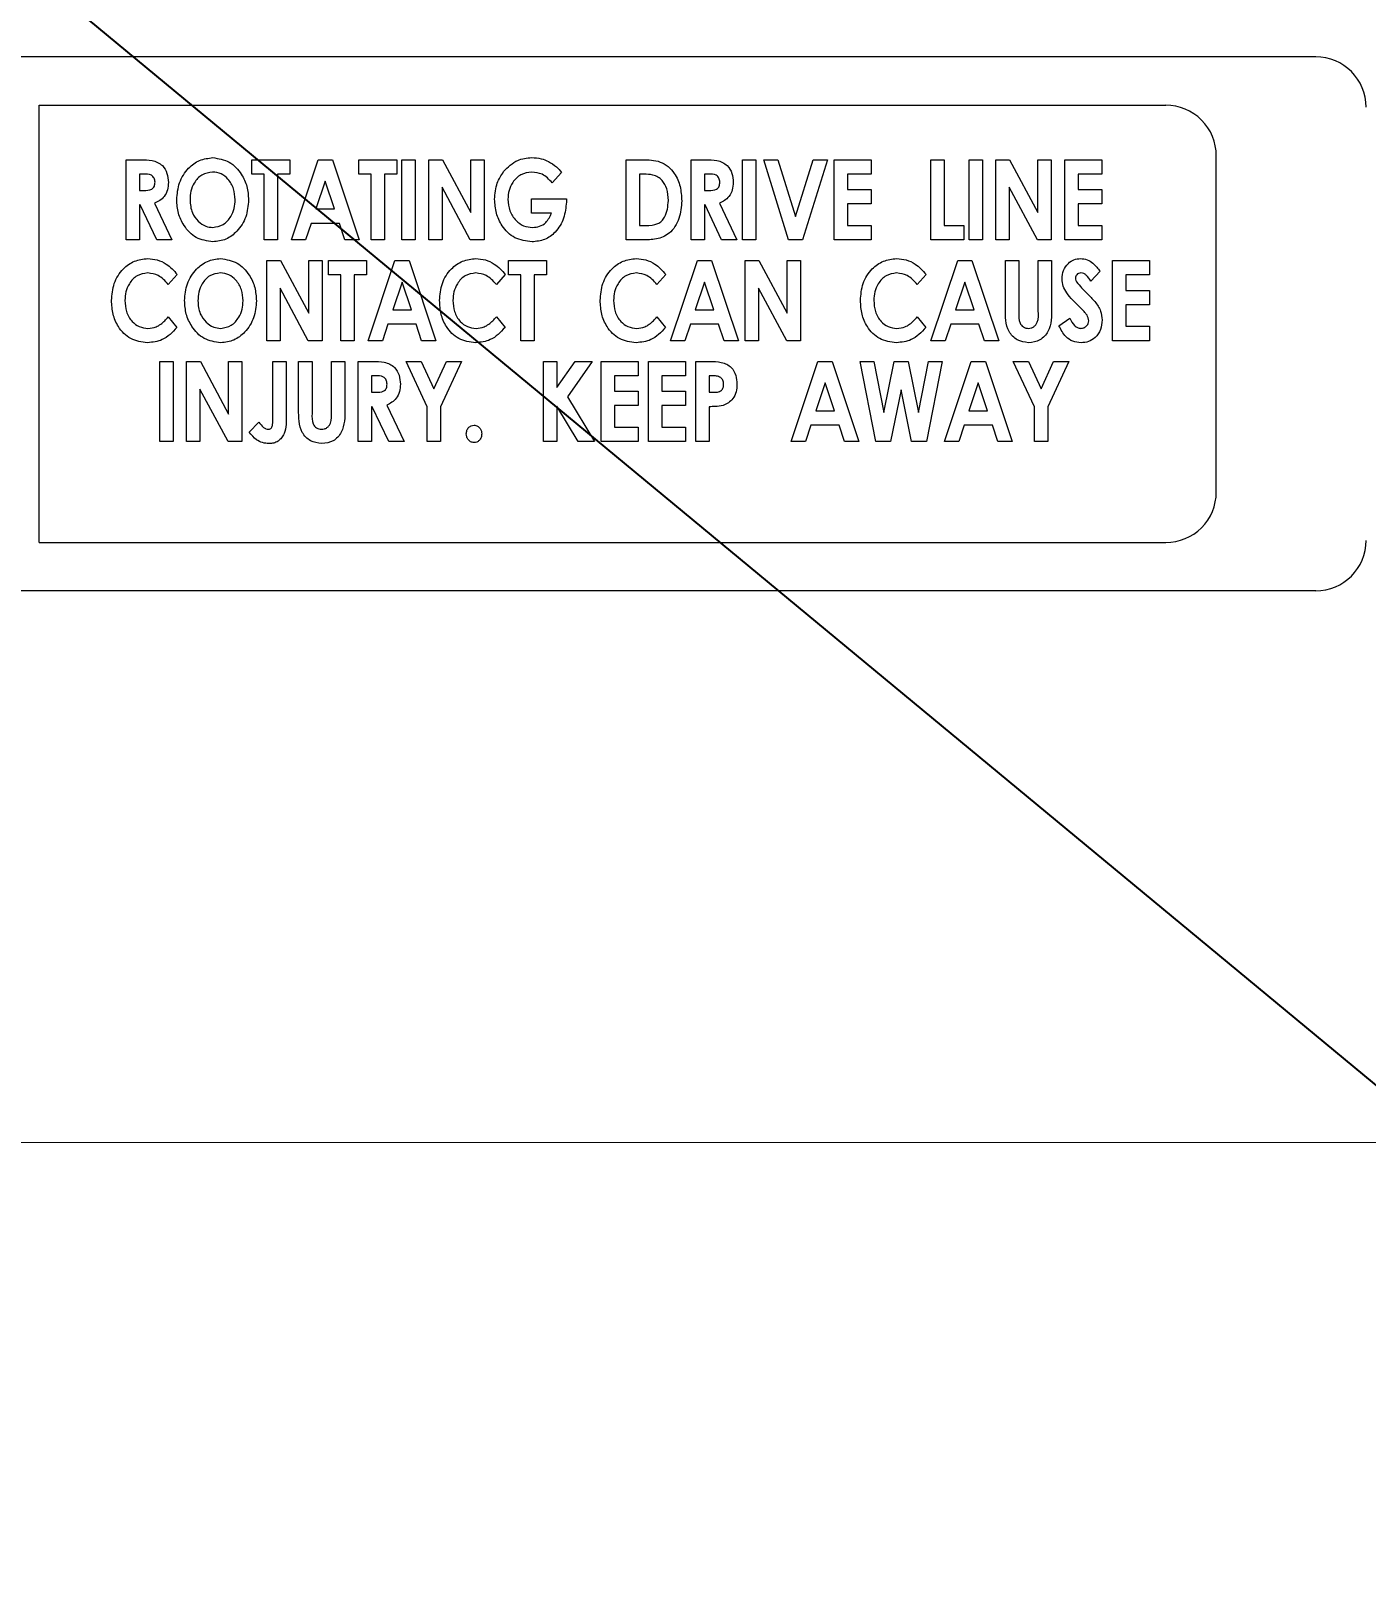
# Model space of a CAD drawing. Header units: feet. Extents: x -21 to 5170, y -254 to 1413.
# Drawn here: x 1865.876 to 1867.384, y 48.569 to 50.31 of the extents above; entities that cross this region are included whole.
import ezdxf
from ezdxf import colors
from ezdxf.entities.mleader import LeaderData, LeaderLine
from ezdxf.math import Vec2, Vec3

# ---------------------------------------------------------------- set-up
doc = ezdxf.new("R2010")
doc.units = ezdxf.units.FT
doc.header["$MEASUREMENT"] = 0
doc.layers.add('ATI CENTER SUPPORT', color=7, linetype='Continuous')
doc.layers.add('G-ANNO-TEXT', color=1, linetype='Continuous')
doc.styles.add('NEI-A', font='arial.ttf')

msp = doc.modelspace()

# ---------------------------------------------------------------- leaders
at = {"layer": 'G-ANNO-TEXT'}
ml = msp.add_multileader_mtext('Standard', dxfattribs=at)
ml.set_content('(TYP.) DC STRINGS FROM TRACKER TABLES ', color=256, style='NEI-A')
ml.set_leader_properties()
ml.build(insert=Vec2(0, 0))
ml.multileader.update_dxf_attribs({"dogleg_length": 0.89968, "arrow_head_size": 3})
ctx = ml.context
ctx.base_point, ctx.char_height, ctx.arrow_head_size, ctx.landing_gap_size, ctx.plane_origin = Vec3(1874.6988, 43.81809), 2, 3, 1.53573, Vec3(1922.73585, 88.3542)
notes = []
notes.append((ctx, [(0, (1, 1, 0), (1873.79912, 43.81809), (1, 0), 0.89968, [(0, [(1854.93558, 59.43313)], 0, [])])]))
ctx.mtext.insert, ctx.mtext.width, ctx.mtext.flow_direction = Vec3(1876.23453, 44.83514), 33.7171351, 5
ctx.mtext.has_bg_fill, ctx.mtext.bg_color, ctx.mtext.bg_scale_factor, ctx.mtext.bg_transparency, ctx.mtext.use_window_bg_color = 1, -1073741824, 1.5, 0, 1
for ctx, leaders in notes:
    for number, flags, end, landing, length, lines in leaders:
        leader = LeaderData()
        leader.index, (leader.has_last_leader_line, leader.has_dogleg_vector, leader.attachment_direction) = number, flags
        leader.last_leader_point, leader.dogleg_vector, leader.dogleg_length = Vec3(end), Vec3(landing), length
        for number, points, colour, breaks in lines:
            line = LeaderLine()
            line.index, line.vertices, line.color, line.breaks = number, Vec3.list(points), colors.encode_raw_color(colour), breaks
            leader.lines.append(line)
        ctx.leaders.append(leader)

# ---------------------------------------------------------------- next in the draw order: linework, layer by layer
at = {"layer": 'ATI CENTER SUPPORT', "color": 8, "linetype": 'Continuous', "lineweight": 15}
for p, q in [((1867.32702, 50.28096), (1863.34036, 50.28096)), ((1865.88521, 49.73253), (1865.88521, 50.22635)), ((1865.88521, 50.22635), (1867.15775, 50.22635)), ((1865.98361, 50.07441), (1865.98361, 50.16486)), ((1865.98361, 50.16486), (1865.99977, 50.16486)), ((1866.12532, 50.16486), (1866.16823, 50.16486)), ((1866.12532, 50.14862), (1866.12532, 50.16486)), ((1866.16823, 50.16486), (1866.16823, 50.14862)), ((1866.17008, 50.07441), (1866.20034, 50.16486)), ((1866.20034, 50.16486), (1866.21641, 50.16486)), ((1866.21641, 50.16486), (1866.24662, 50.07441)), ((1866.24616, 50.14862), (1866.24616, 50.16486)), ((1866.24616, 50.16486), (1866.28907, 50.16486)), ((1866.28907, 50.16486), (1866.28907, 50.14862)), ((1866.29498, 50.16486), (1866.31005, 50.16486)), ((1866.29498, 50.07441), (1866.29498, 50.16486)), ((1866.31005, 50.16486), (1866.31005, 50.07441)), ((1866.32525, 50.16486), (1866.34087, 50.16486)), ((1866.32525, 50.07441), (1866.32525, 50.16486)), ((1866.34087, 50.16486), (1866.37279, 50.10534)), ((1866.37279, 50.10534), (1866.37279, 50.16486)), ((1866.37279, 50.16486), (1866.38787, 50.16486)), ((1866.38787, 50.16486), (1866.38787, 50.07441)), ((1866.54837, 50.07441), (1866.54837, 50.16486)), ((1866.54837, 50.16486), (1866.56618, 50.16486)), ((1866.62154, 50.16486), (1866.63771, 50.16486)), ((1866.62154, 50.07441), (1866.62154, 50.16486)), ((1866.67964, 50.16486), (1866.69472, 50.16486)), ((1866.67964, 50.07441), (1866.67964, 50.16486)), ((1866.69472, 50.16486), (1866.69472, 50.07441)), ((1866.70353, 50.16486), (1866.71948, 50.16486)), ((1866.73171, 50.07441), (1866.70353, 50.16486)), ((1866.71948, 50.16486), (1866.73948, 50.10061)), ((1866.73948, 50.10061), (1866.75953, 50.16486)), ((1866.77543, 50.16486), (1866.74722, 50.07441)), ((1866.75953, 50.16486), (1866.77543, 50.16486)), ((1866.78309, 50.07441), (1866.78309, 50.16486)), ((1866.78309, 50.16486), (1866.82483, 50.16486)), ((1866.82483, 50.16486), (1866.82483, 50.14862)), ((1866.89245, 50.16486), (1866.90752, 50.16486)), ((1866.89245, 50.07441), (1866.89245, 50.16486)), ((1866.90752, 50.16486), (1866.90752, 50.09064)), ((1866.93547, 50.16486), (1866.95054, 50.16486)), ((1866.93547, 50.07441), (1866.93547, 50.16486)), ((1866.95054, 50.16486), (1866.95054, 50.07441)), ((1866.96574, 50.16486), (1866.98135, 50.16486)), ((1866.96574, 50.07441), (1866.96574, 50.16486)), ((1866.98135, 50.16486), (1867.01328, 50.10534)), ((1867.01328, 50.10534), (1867.01328, 50.16486)), ((1867.01328, 50.16486), (1867.02836, 50.16486)), ((1867.02836, 50.16486), (1867.02836, 50.07441)), ((1867.04355, 50.07441), (1867.04355, 50.16486)), ((1867.04355, 50.16486), (1867.0853, 50.16486)), ((1867.0853, 50.16486), (1867.0853, 50.14862)), ((1867.21473, 49.78951), (1867.21473, 50.16937)), ((1865.99868, 50.14862), (1865.99868, 50.13007)), ((1866.00283, 50.14862), (1865.99868, 50.14862)), ((1866.13923, 50.14862), (1866.12532, 50.14862)), ((1866.13923, 50.07441), (1866.13923, 50.14862)), ((1866.16823, 50.14862), (1866.15431, 50.14862)), ((1866.15431, 50.14862), (1866.15431, 50.07441)), ((1866.26007, 50.14862), (1866.24616, 50.14862)), ((1866.26007, 50.07441), (1866.26007, 50.14862)), ((1866.27515, 50.14862), (1866.27515, 50.07441)), ((1866.28907, 50.14862), (1866.27515, 50.14862)), ((1866.47518, 50.15047), (1866.46474, 50.13871)), ((1866.56345, 50.14862), (1866.56345, 50.09064)), ((1866.56854, 50.14862), (1866.56345, 50.14862)), ((1866.64077, 50.14862), (1866.63662, 50.14862)), ((1866.63662, 50.14862), (1866.63662, 50.13007)), ((1866.79816, 50.14862), (1866.79816, 50.13123)), ((1866.82483, 50.14862), (1866.79816, 50.14862)), ((1867.0853, 50.14862), (1867.05863, 50.14862)), ((1867.05863, 50.14862), (1867.05863, 50.13123)), ((1865.99868, 50.13007), (1866.00343, 50.13007)), ((1866.20835, 50.1406), (1866.19782, 50.1092)), ((1866.21888, 50.1092), (1866.20835, 50.1406)), ((1866.37216, 50.07441), (1866.34032, 50.13375)), ((1866.34032, 50.13375), (1866.34032, 50.07441)), ((1866.63662, 50.13007), (1866.64137, 50.13007)), ((1866.79816, 50.13123), (1866.82483, 50.13123)), ((1866.82483, 50.13123), (1866.82483, 50.11499)), ((1866.98081, 50.13375), (1866.98081, 50.07441)), ((1867.01265, 50.07441), (1866.98081, 50.13375)), ((1867.05863, 50.13123), (1867.0853, 50.13123)), ((1867.0853, 50.13123), (1867.0853, 50.11499)), ((1865.99939, 50.11383), (1865.99868, 50.11383)), ((1865.99868, 50.11383), (1865.99868, 50.07441)), ((1866.01809, 50.07441), (1865.99939, 50.11383)), ((1866.01564, 50.11568), (1866.03521, 50.07441)), ((1866.44133, 50.10456), (1866.44133, 50.12079)), ((1866.44133, 50.12079), (1866.48065, 50.12079)), ((1866.48065, 50.12079), (1866.48076, 50.11693)), ((1866.63732, 50.11383), (1866.63662, 50.11383)), ((1866.63662, 50.11383), (1866.63662, 50.07441)), ((1866.65603, 50.07441), (1866.63732, 50.11383)), ((1866.65358, 50.11568), (1866.67315, 50.07441)), ((1866.82483, 50.11499), (1866.79816, 50.11499)), ((1866.79816, 50.11499), (1866.79816, 50.09064)), ((1867.05863, 50.11499), (1867.05863, 50.09064)), ((1867.0853, 50.11499), (1867.05863, 50.11499)), ((1866.19782, 50.1092), (1866.21888, 50.1092)), ((1866.46396, 50.10456), (1866.44133, 50.10456)), ((1866.1924, 50.09296), (1866.18621, 50.07441)), ((1866.22428, 50.09296), (1866.1924, 50.09296)), ((1866.23046, 50.07441), (1866.22428, 50.09296)), ((1866.56345, 50.09064), (1866.57042, 50.09064)), ((1866.79816, 50.09064), (1866.82483, 50.09064)), ((1866.82483, 50.09064), (1866.82483, 50.07441)), ((1866.90752, 50.09064), (1866.92956, 50.09064)), ((1866.92956, 50.09064), (1866.92956, 50.07441)), ((1867.05863, 50.09064), (1867.0853, 50.09064)), ((1867.0853, 50.09064), (1867.0853, 50.07441)), ((1865.99868, 50.07441), (1865.98361, 50.07441)), ((1866.03521, 50.07441), (1866.01809, 50.07441)), ((1866.15431, 50.07441), (1866.13923, 50.07441)), ((1866.18621, 50.07441), (1866.17008, 50.07441)), ((1866.24662, 50.07441), (1866.23046, 50.07441)), ((1866.27515, 50.07441), (1866.26007, 50.07441)), ((1866.31005, 50.07441), (1866.29498, 50.07441)), ((1866.34032, 50.07441), (1866.32525, 50.07441)), ((1866.38787, 50.07441), (1866.37216, 50.07441)), ((1866.56645, 50.07441), (1866.54837, 50.07441)), ((1866.63662, 50.07441), (1866.62154, 50.07441)), ((1866.67315, 50.07441), (1866.65603, 50.07441)), ((1866.69472, 50.07441), (1866.67964, 50.07441)), ((1866.74722, 50.07441), (1866.73171, 50.07441)), ((1866.82483, 50.07441), (1866.78309, 50.07441)), ((1866.92956, 50.07441), (1866.89245, 50.07441)), ((1866.95054, 50.07441), (1866.93547, 50.07441)), ((1866.98081, 50.07441), (1866.96574, 50.07441)), ((1867.02836, 50.07441), (1867.01265, 50.07441)), ((1867.0853, 50.07441), (1867.04355, 50.07441)), ((1866.14232, 50.0509), (1866.15794, 50.0509)), ((1866.14232, 49.96045), (1866.14232, 50.0509)), ((1866.15794, 50.0509), (1866.18987, 49.99138)), ((1866.18987, 49.99138), (1866.18987, 50.0509)), ((1866.18987, 50.0509), (1866.20494, 50.0509)), ((1866.20494, 50.0509), (1866.20494, 49.96045)), ((1866.21202, 50.0509), (1866.25493, 50.0509)), ((1866.21202, 50.03467), (1866.21202, 50.0509)), ((1866.25493, 50.0509), (1866.25493, 50.03467)), ((1866.25678, 49.96045), (1866.28704, 50.0509)), ((1866.28704, 50.0509), (1866.30311, 50.0509)), ((1866.30311, 50.0509), (1866.33332, 49.96045)), ((1866.41531, 50.0509), (1866.45822, 50.0509)), ((1866.41531, 50.03467), (1866.41531, 50.0509)), ((1866.45822, 50.0509), (1866.45822, 50.03467)), ((1866.59842, 49.96045), (1866.62868, 50.0509)), ((1866.62868, 50.0509), (1866.64476, 50.0509)), ((1866.64476, 50.0509), (1866.67496, 49.96045)), ((1866.68261, 50.0509), (1866.69824, 50.0509)), ((1866.68261, 49.96045), (1866.68261, 50.0509)), ((1866.69824, 50.0509), (1866.73016, 49.99138)), ((1866.73016, 49.99138), (1866.73016, 50.0509)), ((1866.73016, 50.0509), (1866.74524, 50.0509)), ((1866.74524, 50.0509), (1866.74524, 49.96045)), ((1866.8924, 49.96045), (1866.92266, 50.0509)), ((1866.92266, 50.0509), (1866.93873, 50.0509)), ((1866.93873, 50.0509), (1866.96894, 49.96045)), ((1866.97659, 50.0509), (1866.99167, 50.0509)), ((1866.97659, 49.99694), (1866.97659, 50.0509)), ((1866.99167, 50.0509), (1866.99167, 49.99205)), ((1867.0137, 49.9942), (1867.0137, 50.0509)), ((1867.0137, 50.0509), (1867.02878, 50.0509)), ((1867.02878, 50.0509), (1867.02878, 49.99694)), ((1867.09743, 50.0509), (1867.13918, 50.0509)), ((1867.09743, 49.96045), (1867.09743, 50.0509)), ((1867.13918, 50.0509), (1867.13918, 50.03467)), ((1866.0412, 50.03521), (1866.03109, 50.02383)), ((1866.22593, 50.03467), (1866.21202, 50.03467)), ((1866.22593, 49.96045), (1866.22593, 50.03467)), ((1866.25493, 50.03467), (1866.24101, 50.03467)), ((1866.24101, 50.03467), (1866.24101, 49.96045)), ((1866.29505, 50.02664), (1866.28452, 49.99524)), ((1866.30558, 49.99524), (1866.29505, 50.02664)), ((1866.41172, 50.03521), (1866.4016, 50.02383)), ((1866.42923, 50.03467), (1866.41531, 50.03467)), ((1866.42923, 49.96045), (1866.42923, 50.03467)), ((1866.45822, 50.03467), (1866.4443, 50.03467)), ((1866.4443, 50.03467), (1866.4443, 49.96045)), ((1866.59309, 50.03521), (1866.58298, 50.02383)), ((1866.63669, 50.02664), (1866.62616, 49.99524)), ((1866.64722, 49.99524), (1866.63669, 50.02664)), ((1866.88707, 50.03521), (1866.87695, 50.02383)), ((1866.93067, 50.02664), (1866.92014, 49.99524)), ((1866.9412, 49.99524), (1866.93067, 50.02664)), ((1867.0834, 50.03882), (1867.073, 50.02771)), ((1867.13918, 50.03467), (1867.11251, 50.03467)), ((1867.11251, 50.03467), (1867.11251, 50.01727)), ((1866.18923, 49.96045), (1866.1574, 50.01979)), ((1866.1574, 50.01979), (1866.1574, 49.96045)), ((1866.72953, 49.96045), (1866.69769, 50.01979)), ((1866.69769, 50.01979), (1866.69769, 49.96045)), ((1867.11251, 50.01727), (1867.13918, 50.01727)), ((1867.13918, 50.01727), (1867.13918, 50.00103)), ((1866.28452, 49.99524), (1866.30558, 49.99524)), ((1866.62616, 49.99524), (1866.64722, 49.99524)), ((1866.92014, 49.99524), (1866.9412, 49.99524)), ((1867.13918, 50.00103), (1867.11251, 50.00103)), ((1867.11251, 50.00103), (1867.11251, 49.97668)), ((1866.03109, 49.98752), (1866.04089, 49.9754)), ((1866.2791, 49.979), (1866.27291, 49.96045)), ((1866.31098, 49.979), (1866.2791, 49.979)), ((1866.31715, 49.96045), (1866.31098, 49.979)), ((1866.4016, 49.98752), (1866.41141, 49.9754)), ((1866.58298, 49.98752), (1866.59278, 49.9754)), ((1866.62075, 49.979), (1866.61455, 49.96045)), ((1866.65262, 49.979), (1866.62075, 49.979)), ((1866.6588, 49.96045), (1866.65262, 49.979)), ((1866.87695, 49.98752), (1866.88676, 49.9754)), ((1866.91473, 49.979), (1866.90853, 49.96045)), ((1866.9466, 49.979), (1866.91473, 49.979)), ((1866.95278, 49.96045), (1866.9466, 49.979)), ((1867.03701, 49.97739), (1867.04919, 49.98596)), ((1867.11251, 49.97668), (1867.13918, 49.97668)), ((1867.13918, 49.97668), (1867.13918, 49.96045)), ((1866.1574, 49.96045), (1866.14232, 49.96045)), ((1866.20494, 49.96045), (1866.18923, 49.96045)), ((1866.24101, 49.96045), (1866.22593, 49.96045)), ((1866.27291, 49.96045), (1866.25678, 49.96045)), ((1866.33332, 49.96045), (1866.31715, 49.96045)), ((1866.4443, 49.96045), (1866.42923, 49.96045)), ((1866.61455, 49.96045), (1866.59842, 49.96045)), ((1866.67496, 49.96045), (1866.6588, 49.96045)), ((1866.69769, 49.96045), (1866.68261, 49.96045)), ((1866.74524, 49.96045), (1866.72953, 49.96045)), ((1866.90853, 49.96045), (1866.8924, 49.96045)), ((1866.96894, 49.96045), (1866.95278, 49.96045)), ((1867.13918, 49.96045), (1867.09743, 49.96045)), ((1866.02141, 49.84649), (1866.02141, 49.93694)), ((1866.02141, 49.93694), (1866.03649, 49.93694)), ((1866.03649, 49.93694), (1866.03649, 49.84649)), ((1866.05168, 49.93694), (1866.0673, 49.93694)), ((1866.05168, 49.84649), (1866.05168, 49.93694)), ((1866.0673, 49.93694), (1866.09922, 49.87742)), ((1866.09922, 49.87742), (1866.09922, 49.93694)), ((1866.09922, 49.93694), (1866.1143, 49.93694)), ((1866.1143, 49.93694), (1866.1143, 49.84649)), ((1866.14921, 49.93694), (1866.16428, 49.93694)), ((1866.14921, 49.87312), (1866.14921, 49.93694)), ((1866.16428, 49.93694), (1866.16428, 49.87689)), ((1866.17832, 49.88298), (1866.17832, 49.93694)), ((1866.17832, 49.93694), (1866.19339, 49.93694)), ((1866.19339, 49.93694), (1866.19339, 49.87809)), ((1866.21543, 49.93694), (1866.2305, 49.93694)), ((1866.21543, 49.88024), (1866.21543, 49.93694)), ((1866.2305, 49.93694), (1866.2305, 49.88298)), ((1866.24569, 49.93694), (1866.26185, 49.93694)), ((1866.24569, 49.84649), (1866.24569, 49.93694)), ((1866.29973, 49.93694), (1866.31675, 49.93694)), ((1866.32351, 49.88566), (1866.29973, 49.93694)), ((1866.31675, 49.93694), (1866.33104, 49.90614)), ((1866.33104, 49.90614), (1866.34533, 49.93694)), ((1866.36236, 49.93694), (1866.33858, 49.88566)), ((1866.34533, 49.93694), (1866.36236, 49.93694)), ((1866.45501, 49.84649), (1866.45501, 49.93694)), ((1866.45501, 49.93694), (1866.47009, 49.93694)), ((1866.47009, 49.90739), (1866.49055, 49.93694)), ((1866.47009, 49.93694), (1866.47009, 49.90739)), ((1866.50972, 49.93694), (1866.48205, 49.89693)), ((1866.49055, 49.93694), (1866.50972, 49.93694)), ((1866.52007, 49.84649), (1866.52007, 49.93694)), ((1866.52007, 49.93694), (1866.56182, 49.93694)), ((1866.56182, 49.93694), (1866.56182, 49.92071)), ((1866.57353, 49.93694), (1866.61528, 49.93694)), ((1866.57353, 49.84649), (1866.57353, 49.93694)), ((1866.61528, 49.93694), (1866.61528, 49.92071)), ((1866.627, 49.93694), (1866.64276, 49.93694)), ((1866.627, 49.84649), (1866.627, 49.93694)), ((1866.73461, 49.84649), (1866.76487, 49.93694)), ((1866.76487, 49.93694), (1866.78095, 49.93694)), ((1866.78095, 49.93694), (1866.81115, 49.84649)), ((1866.81243, 49.93694), (1866.82776, 49.93694)), ((1866.8302, 49.84649), (1866.81243, 49.93694)), ((1866.82776, 49.93694), (1866.8391, 49.87919)), ((1866.8391, 49.87919), (1866.85082, 49.93694)), ((1866.85082, 49.93694), (1866.86686, 49.93694)), ((1866.86686, 49.93694), (1866.87853, 49.87919)), ((1866.87853, 49.87919), (1866.88986, 49.93694)), ((1866.9052, 49.93694), (1866.88746, 49.84649)), ((1866.88986, 49.93694), (1866.9052, 49.93694)), ((1866.90764, 49.84649), (1866.9379, 49.93694)), ((1866.9379, 49.93694), (1866.95397, 49.93694)), ((1866.95397, 49.93694), (1866.98418, 49.84649)), ((1866.98545, 49.93694), (1867.00247, 49.93694)), ((1867.00923, 49.88566), (1866.98545, 49.93694)), ((1867.00247, 49.93694), (1867.01676, 49.90614)), ((1867.01676, 49.90614), (1867.03104, 49.93694)), ((1867.04808, 49.93694), (1867.0243, 49.88566)), ((1867.03104, 49.93694), (1867.04808, 49.93694)), ((1866.26492, 49.92071), (1866.26077, 49.92071)), ((1866.26077, 49.92071), (1866.26077, 49.90215)), ((1866.53515, 49.92071), (1866.53515, 49.90331)), ((1866.56182, 49.92071), (1866.53515, 49.92071)), ((1866.58861, 49.92071), (1866.58861, 49.90331)), ((1866.61528, 49.92071), (1866.58861, 49.92071)), ((1866.64604, 49.92071), (1866.64207, 49.92071)), ((1866.64207, 49.92071), (1866.64207, 49.90215)), ((1866.09859, 49.84649), (1866.06676, 49.90583)), ((1866.06676, 49.90583), (1866.06676, 49.84649)), ((1866.26077, 49.90215), (1866.26552, 49.90215)), ((1866.53515, 49.90331), (1866.56182, 49.90331)), ((1866.56182, 49.90331), (1866.56182, 49.88708)), ((1866.58861, 49.90331), (1866.61528, 49.90331)), ((1866.61528, 49.90331), (1866.61528, 49.88708)), ((1866.64207, 49.90215), (1866.64654, 49.90215)), ((1866.77288, 49.91268), (1866.76236, 49.88128)), ((1866.78341, 49.88128), (1866.77288, 49.91268)), ((1866.85881, 49.90496), (1866.84695, 49.84649)), ((1866.87063, 49.84649), (1866.85881, 49.90496)), ((1866.94591, 49.91268), (1866.93538, 49.88128)), ((1866.95644, 49.88128), (1866.94591, 49.91268)), ((1866.26147, 49.88592), (1866.26077, 49.88592)), ((1866.26077, 49.88592), (1866.26077, 49.84649)), ((1866.28018, 49.84649), (1866.26147, 49.88592)), ((1866.27773, 49.88776), (1866.2973, 49.84649)), ((1866.32351, 49.84649), (1866.32351, 49.88566)), ((1866.33858, 49.88566), (1866.33858, 49.84649)), ((1866.49415, 49.84649), (1866.47009, 49.88646)), ((1866.47009, 49.88646), (1866.47009, 49.84649)), ((1866.48205, 49.89693), (1866.51242, 49.84649)), ((1866.56182, 49.88708), (1866.53515, 49.88708)), ((1866.53515, 49.88708), (1866.53515, 49.86272)), ((1866.61528, 49.88708), (1866.58861, 49.88708)), ((1866.58861, 49.88708), (1866.58861, 49.86272)), ((1866.64207, 49.88592), (1866.64207, 49.84649)), ((1867.00923, 49.84649), (1867.00923, 49.88566)), ((1867.0243, 49.88566), (1867.0243, 49.84649)), ((1866.12254, 49.85698), (1866.13339, 49.86834)), ((1866.76236, 49.88128), (1866.78341, 49.88128)), ((1866.93538, 49.88128), (1866.95644, 49.88128)), ((1866.53515, 49.86272), (1866.56182, 49.86272)), ((1866.56182, 49.86272), (1866.56182, 49.84649)), ((1866.58861, 49.86272), (1866.61528, 49.86272)), ((1866.61528, 49.86272), (1866.61528, 49.84649)), ((1866.75694, 49.86504), (1866.75074, 49.84649)), ((1866.78881, 49.86504), (1866.75694, 49.86504)), ((1866.79499, 49.84649), (1866.78881, 49.86504)), ((1866.92996, 49.86504), (1866.92376, 49.84649)), ((1866.96183, 49.86504), (1866.92996, 49.86504)), ((1866.96801, 49.84649), (1866.96183, 49.86504)), ((1866.03649, 49.84649), (1866.02141, 49.84649)), ((1866.06676, 49.84649), (1866.05168, 49.84649)), ((1866.1143, 49.84649), (1866.09859, 49.84649)), ((1866.26077, 49.84649), (1866.24569, 49.84649)), ((1866.2973, 49.84649), (1866.28018, 49.84649)), ((1866.33858, 49.84649), (1866.32351, 49.84649)), ((1866.47009, 49.84649), (1866.45501, 49.84649)), ((1866.51242, 49.84649), (1866.49415, 49.84649)), ((1866.56182, 49.84649), (1866.52007, 49.84649)), ((1866.61528, 49.84649), (1866.57353, 49.84649)), ((1866.64207, 49.84649), (1866.627, 49.84649)), ((1866.75074, 49.84649), (1866.73461, 49.84649)), ((1866.81115, 49.84649), (1866.79499, 49.84649)), ((1866.84695, 49.84649), (1866.8302, 49.84649)), ((1866.88746, 49.84649), (1866.87063, 49.84649)), ((1866.92376, 49.84649), (1866.90764, 49.84649)), ((1866.98418, 49.84649), (1866.96801, 49.84649)), ((1867.0243, 49.84649), (1867.00923, 49.84649)), ((1865.88521, 49.73253), (1867.15775, 49.73253)), ((1867.32702, 49.67792), (1863.34036, 49.67792)), ((2077.87777, 48.97464), (1862.26535, 49.05638))]:
    msp.add_line(p, q, dxfattribs=at)
for centre, start, end in [((1867.32702, 50.22397), 0.0043, 89.9961), ((1867.15775, 50.16937), 359.99648, 90.00393), ((1867.15775, 49.7895), 269.9961, 0.0035), ((1867.32702, 49.73491), 270.00388, 359.99573)]:
    msp.add_arc(centre, 0.05698, start, end, dxfattribs=at)
for points, knots in [([(1865.99977, 50.16486), (1866.00415, 50.16487), (1866.01284, 50.16488), (1866.02461, 50.15968), (1866.03036, 50.14946), (1866.03089, 50.1426), (1866.03115, 50.13917)], [0, 0, 0, 0, 0.2818399, 0.5589072, 0.7791218, 1, 1, 1, 1]), ([(1866.04055, 50.11967), (1866.04116, 50.12617), (1866.04239, 50.13916), (1866.05235, 50.15483), (1866.06599, 50.16521), (1866.0762, 50.16652), (1866.0813, 50.16718)], [0, 0, 0, 0, 0.2802821, 0.560118, 0.7803087, 1, 1, 1, 1]), ([(1866.0813, 50.16718), (1866.08779, 50.16611), (1866.10081, 50.16395), (1866.11353, 50.14991), (1866.12072, 50.13472), (1866.12139, 50.12448), (1866.12172, 50.11936)], [0, 0, 0, 0, 0.27840013, 0.55838051, 0.77905203, 1, 1, 1, 1]), ([(1866.40982, 50.15136), (1866.41473, 50.15643), (1866.42352, 50.16551), (1866.43598, 50.16667), (1866.44148, 50.16718)], [0, 0, 0, 0, 0.558959, 1, 1, 1, 1]), ([(1866.44148, 50.16718), (1866.44517, 50.16697), (1866.45177, 50.16659), (1866.45785, 50.16403), (1866.46052, 50.1629)], [0, 0, 0, 0, 0.5597584, 1, 1, 1, 1]), ([(1866.56618, 50.16486), (1866.57325, 50.16477), (1866.58729, 50.1646), (1866.60302, 50.15128), (1866.60998, 50.13469), (1866.61066, 50.12381), (1866.61099, 50.11836)], [0, 0, 0, 0, 0.2811139, 0.5579627, 0.7787629, 1, 1, 1, 1]), ([(1866.63771, 50.16486), (1866.64209, 50.16487), (1866.65078, 50.16488), (1866.66255, 50.15969), (1866.6683, 50.14946), (1866.66883, 50.1426), (1866.66909, 50.13917)], [0, 0, 0, 0, 0.2818154, 0.5589455, 0.779141, 1, 1, 1, 1]), ([(1866.01608, 50.13938), (1866.0159, 50.14095), (1866.01565, 50.14329), (1866.01385, 50.14589), (1866.01015, 50.14882), (1866.00608, 50.14871), (1866.00283, 50.14862)], [0, 0, 0, 0, 0.24972223, 0.3753701, 0.50108735, 1, 1, 1, 1]), ([(1866.08108, 50.15094), (1866.07686, 50.15026), (1866.06839, 50.14888), (1866.06032, 50.13948), (1866.05617, 50.12942), (1866.0558, 50.12278), (1866.05562, 50.11945)], [0, 0, 0, 0, 0.27834757, 0.55808864, 0.77886325, 1, 1, 1, 1]), ([(1866.10665, 50.11958), (1866.10631, 50.12379), (1866.10564, 50.13222), (1866.09949, 50.14246), (1866.09103, 50.14971), (1866.08439, 50.15053), (1866.08108, 50.15094)], [0, 0, 0, 0, 0.2804857, 0.5604562, 0.7804608, 1, 1, 1, 1]), ([(1866.39958, 50.12009), (1866.40007, 50.12642), (1866.40094, 50.13773), (1866.4071, 50.14719), (1866.40982, 50.15136)], [0, 0, 0, 0, 0.5596332, 1, 1, 1, 1]), ([(1866.44166, 50.15094), (1866.43737, 50.15034), (1866.4288, 50.14912), (1866.42018, 50.14012), (1866.41534, 50.13019), (1866.41489, 50.12347), (1866.41466, 50.1201)], [0, 0, 0, 0, 0.2788496, 0.5585137, 0.7791142, 1, 1, 1, 1]), ([(1866.46474, 50.13871), (1866.46117, 50.1425), (1866.4548, 50.14926), (1866.44567, 50.15043), (1866.44166, 50.15094)], [0, 0, 0, 0, 0.5600741, 1, 1, 1, 1]), ([(1866.46052, 50.1629), (1866.46361, 50.161), (1866.46914, 50.15759), (1866.47333, 50.15265), (1866.47518, 50.15047)], [0, 0, 0, 0, 0.5592263, 1, 1, 1, 1]), ([(1866.58889, 50.14138), (1866.58735, 50.14279), (1866.58428, 50.14563), (1866.57714, 50.14818), (1866.5718, 50.14846), (1866.56854, 50.14862)], [0, 0, 0, 0, 0.2796099, 0.5597544, 1, 1, 1, 1]), ([(1866.65402, 50.13938), (1866.65384, 50.14095), (1866.65358, 50.14329), (1866.65179, 50.14588), (1866.64809, 50.14882), (1866.64402, 50.14871), (1866.64077, 50.14862)], [0, 0, 0, 0, 0.2498098, 0.375475, 0.5010183, 1, 1, 1, 1]), ([(1866.00343, 50.13007), (1866.00658, 50.13009), (1866.01052, 50.13011), (1866.01426, 50.13286), (1866.01585, 50.13554), (1866.01598, 50.13785), (1866.01608, 50.13938)], [0, 0, 0, 0, 0.498917, 0.6241425, 0.7496627, 1, 1, 1, 1]), ([(1866.03115, 50.13917), (1866.03099, 50.13634), (1866.03066, 50.13069), (1866.02709, 50.12345), (1866.02171, 50.11843), (1866.01767, 50.1166), (1866.01564, 50.11568)], [0, 0, 0, 0, 0.2802357, 0.5596041, 0.7795523, 1, 1, 1, 1]), ([(1866.59591, 50.11865), (1866.59572, 50.12327), (1866.59538, 50.13152), (1866.59087, 50.13837), (1866.58889, 50.14138)], [0, 0, 0, 0, 0.5606427, 1, 1, 1, 1]), ([(1866.64137, 50.13007), (1866.64452, 50.13009), (1866.64846, 50.13011), (1866.6522, 50.13286), (1866.65379, 50.13554), (1866.65392, 50.13785), (1866.65402, 50.13938)], [0, 0, 0, 0, 0.498917, 0.6241425, 0.7496627, 1, 1, 1, 1]), ([(1866.66909, 50.13917), (1866.66893, 50.13634), (1866.6686, 50.13069), (1866.66503, 50.12345), (1866.65965, 50.11843), (1866.65561, 50.1166), (1866.65358, 50.11568)], [0, 0, 0, 0, 0.2802423, 0.5596173, 0.7796806, 1, 1, 1, 1]), ([(1866.08141, 50.07209), (1866.07485, 50.07304), (1866.06173, 50.07496), (1866.0489, 50.08906), (1866.04161, 50.10425), (1866.0409, 50.11453), (1866.04055, 50.11967)], [0, 0, 0, 0, 0.2786625, 0.5583659, 0.7790941, 1, 1, 1, 1]), ([(1866.05562, 50.11945), (1866.05598, 50.11437), (1866.05662, 50.10531), (1866.06235, 50.09834), (1866.06486, 50.09528)], [0, 0, 0, 0, 0.5601541, 1, 1, 1, 1]), ([(1866.08135, 50.08832), (1866.08552, 50.08904), (1866.09389, 50.09049), (1866.1018, 50.09982), (1866.10607, 50.10971), (1866.10646, 50.11629), (1866.10665, 50.11958)], [0, 0, 0, 0, 0.27811956, 0.5581464, 0.77894612, 1, 1, 1, 1]), ([(1866.12172, 50.11936), (1866.12117, 50.11288), (1866.12007, 50.09992), (1866.11004, 50.08447), (1866.0967, 50.07382), (1866.0865, 50.07266), (1866.08141, 50.07209)], [0, 0, 0, 0, 0.280298, 0.5601716, 0.7802075, 1, 1, 1, 1]), ([(1866.44189, 50.07209), (1866.43518, 50.07296), (1866.42176, 50.07471), (1866.40801, 50.08863), (1866.40082, 50.10434), (1866.4, 50.11484), (1866.39958, 50.12009)], [0, 0, 0, 0, 0.27911308, 0.55828099, 0.7790897, 1, 1, 1, 1]), ([(1866.41466, 50.1201), (1866.41506, 50.11569), (1866.41585, 50.10687), (1866.42282, 50.09637), (1866.43213, 50.08943), (1866.43907, 50.08869), (1866.44254, 50.08832)], [0, 0, 0, 0, 0.2802493, 0.5601011, 0.7800796, 1, 1, 1, 1]), ([(1866.48076, 50.11693), (1866.4801, 50.11077), (1866.47877, 50.09844), (1866.46966, 50.08334), (1866.45654, 50.07347), (1866.44678, 50.07255), (1866.44189, 50.07209)], [0, 0, 0, 0, 0.2802094, 0.5602716, 0.7800197, 1, 1, 1, 1]), ([(1866.61099, 50.11836), (1866.61042, 50.11163), (1866.60929, 50.09822), (1866.59899, 50.08117), (1866.58237, 50.0742), (1866.57178, 50.07434), (1866.56645, 50.07441)], [0, 0, 0, 0, 0.2808666, 0.5600273, 0.7784204, 1, 1, 1, 1]), ([(1866.57042, 50.09064), (1866.57514, 50.09069), (1866.58171, 50.09076), (1866.58859, 50.09554), (1866.59458, 50.10371), (1866.59533, 50.11211), (1866.59591, 50.11865)], [0, 0, 0, 0, 0.31409677, 0.43769433, 0.56155964, 1, 1, 1, 1]), ([(1866.06486, 50.09528), (1866.06758, 50.09308), (1866.07244, 50.08914), (1866.07863, 50.08857), (1866.08135, 50.08832)], [0, 0, 0, 0, 0.5596243, 1, 1, 1, 1]), ([(1866.44254, 50.08832), (1866.44525, 50.08853), (1866.45065, 50.08894), (1866.45915, 50.09432), (1866.46214, 50.10067), (1866.46396, 50.10456)], [0, 0, 0, 0, 0.2806202, 0.5604217, 1, 1, 1, 1]), ([(1865.96698, 50.00582), (1865.96749, 50.01236), (1865.96853, 50.02541), (1865.97861, 50.04116), (1865.99247, 50.0513), (1866.00271, 50.05258), (1866.00782, 50.05322)], [0, 0, 0, 0, 0.2804142, 0.5599261, 0.7802095, 1, 1, 1, 1]), ([(1866.00782, 50.05322), (1866.01149, 50.05289), (1866.01882, 50.05224), (1866.03096, 50.04657), (1866.03732, 50.03951), (1866.0412, 50.03521)], [0, 0, 0, 0, 0.2802182, 0.5606496, 1, 1, 1, 1]), ([(1866.04943, 50.00571), (1866.05005, 50.01221), (1866.05128, 50.0252), (1866.06124, 50.04087), (1866.07488, 50.05126), (1866.08508, 50.05257), (1866.09018, 50.05322)], [0, 0, 0, 0, 0.2802821, 0.5601181, 0.7803088, 1, 1, 1, 1]), ([(1866.09018, 50.05322), (1866.09667, 50.05215), (1866.10969, 50.04999), (1866.12242, 50.03595), (1866.1296, 50.02076), (1866.13027, 50.01052), (1866.13061, 50.0054)], [0, 0, 0, 0, 0.2784001, 0.5583805, 0.7790522, 1, 1, 1, 1]), ([(1866.3375, 50.00582), (1866.33802, 50.01236), (1866.33905, 50.02541), (1866.34912, 50.04116), (1866.36299, 50.0513), (1866.37322, 50.05258), (1866.37834, 50.05322)], [0, 0, 0, 0, 0.2804239, 0.5599108, 0.7802019, 1, 1, 1, 1]), ([(1866.37834, 50.05322), (1866.382, 50.05289), (1866.38933, 50.05224), (1866.40148, 50.04657), (1866.40783, 50.03951), (1866.41172, 50.03521)], [0, 0, 0, 0, 0.2802182, 0.5606496, 1, 1, 1, 1]), ([(1866.51887, 50.00582), (1866.51939, 50.01236), (1866.52043, 50.02541), (1866.5305, 50.04116), (1866.54436, 50.0513), (1866.5546, 50.05258), (1866.55971, 50.05322)], [0, 0, 0, 0, 0.2804239, 0.5599108, 0.7802019, 1, 1, 1, 1]), ([(1866.55971, 50.05322), (1866.56337, 50.05289), (1866.57071, 50.05224), (1866.58285, 50.04657), (1866.58921, 50.03951), (1866.59309, 50.03521)], [0, 0, 0, 0, 0.2802182, 0.5606496, 1, 1, 1, 1]), ([(1866.81285, 50.00582), (1866.81337, 50.01236), (1866.8144, 50.02541), (1866.82447, 50.04116), (1866.83834, 50.0513), (1866.84858, 50.05258), (1866.85369, 50.05322)], [0, 0, 0, 0, 0.2804239, 0.5599108, 0.7802019, 1, 1, 1, 1]), ([(1866.85369, 50.05322), (1866.85735, 50.05289), (1866.86469, 50.05224), (1866.87683, 50.04657), (1866.88319, 50.03951), (1866.88707, 50.03521)], [0, 0, 0, 0, 0.2802182, 0.5606496, 1, 1, 1, 1]), ([(1867.04049, 50.03028), (1867.04081, 50.03352), (1867.04145, 50.04), (1867.04685, 50.04751), (1867.05375, 50.05248), (1867.05885, 50.05297), (1867.0614, 50.05322)], [0, 0, 0, 0, 0.2800134, 0.5598155, 0.7799746, 1, 1, 1, 1]), ([(1867.0614, 50.05322), (1867.06396, 50.05294), (1867.06908, 50.05237), (1867.07691, 50.04719), (1867.08094, 50.04199), (1867.0834, 50.03882)], [0, 0, 0, 0, 0.279604, 0.5593755, 1, 1, 1, 1]), ([(1866.00786, 50.03698), (1866.00365, 50.03631), (1865.9952, 50.03496), (1865.98705, 50.02572), (1865.98266, 50.01579), (1865.98226, 50.00917), (1865.98205, 50.00585)], [0, 0, 0, 0, 0.278459, 0.5582345, 0.7789684, 1, 1, 1, 1]), ([(1866.03109, 50.02383), (1866.02756, 50.02783), (1866.02126, 50.03495), (1866.01195, 50.03636), (1866.00786, 50.03698)], [0, 0, 0, 0, 0.5607017, 1, 1, 1, 1]), ([(1866.08996, 50.03698), (1866.08574, 50.0363), (1866.07727, 50.03492), (1866.0692, 50.02552), (1866.06505, 50.01546), (1866.06469, 50.00882), (1866.06451, 50.00549)], [0, 0, 0, 0, 0.2783476, 0.5580883, 0.7788629, 1, 1, 1, 1]), ([(1866.11553, 50.00562), (1866.1152, 50.00984), (1866.11452, 50.01826), (1866.10837, 50.0285), (1866.09991, 50.03575), (1866.09328, 50.03657), (1866.08996, 50.03698)], [0, 0, 0, 0, 0.2804858, 0.5604563, 0.7804607, 1, 1, 1, 1]), ([(1866.37837, 50.03698), (1866.37416, 50.03631), (1866.36572, 50.03495), (1866.35757, 50.02573), (1866.35318, 50.01579), (1866.35277, 50.00917), (1866.35257, 50.00585)], [0, 0, 0, 0, 0.27836878, 0.55822274, 0.77896255, 1, 1, 1, 1]), ([(1866.4016, 50.02383), (1866.39807, 50.02783), (1866.39178, 50.03495), (1866.38246, 50.03636), (1866.37837, 50.03698)], [0, 0, 0, 0, 0.5607017, 1, 1, 1, 1]), ([(1866.55975, 50.03698), (1866.55554, 50.03631), (1866.5471, 50.03495), (1866.53894, 50.02572), (1866.53455, 50.01579), (1866.53414, 50.00917), (1866.53394, 50.00585)], [0, 0, 0, 0, 0.2783774, 0.5581691, 0.7789557, 1, 1, 1, 1]), ([(1866.58298, 50.02383), (1866.57945, 50.02783), (1866.57315, 50.03495), (1866.56384, 50.03636), (1866.55975, 50.03698)], [0, 0, 0, 0, 0.5607017, 1, 1, 1, 1]), ([(1866.85372, 50.03698), (1866.84951, 50.03631), (1866.84107, 50.03495), (1866.83292, 50.02572), (1866.82853, 50.01579), (1866.82812, 50.00917), (1866.82792, 50.00585)], [0, 0, 0, 0, 0.2783774, 0.5581691, 0.7789557, 1, 1, 1, 1]), ([(1866.87695, 50.02383), (1866.87342, 50.02783), (1866.86713, 50.03495), (1866.85782, 50.03636), (1866.85372, 50.03698)], [0, 0, 0, 0, 0.5607017, 1, 1, 1, 1]), ([(1867.06024, 49.99853), (1867.05507, 50.00353), (1867.04787, 50.01049), (1867.04139, 50.02181), (1867.04079, 50.02746), (1867.04049, 50.03028)], [0, 0, 0, 0, 0.5605215, 0.7803879, 1, 1, 1, 1]), ([(1867.06185, 50.03698), (1867.06095, 50.0369), (1867.05914, 50.03674), (1867.05713, 50.03511), (1867.05579, 50.03319), (1867.05564, 50.03177), (1867.05556, 50.03106)], [0, 0, 0, 0, 0.2796333, 0.5591441, 0.7797869, 1, 1, 1, 1]), ([(1867.05556, 50.03106), (1867.05564, 50.0302), (1867.05577, 50.02866), (1867.05654, 50.02732), (1867.05687, 50.02673)], [0, 0, 0, 0, 0.5592792, 1, 1, 1, 1]), ([(1867.05687, 50.02673), (1867.05877, 50.02447), (1867.06215, 50.02042), (1867.06588, 50.0167), (1867.06752, 50.01506)], [0, 0, 0, 0, 0.5597403, 1, 1, 1, 1]), ([(1867.073, 50.02771), (1867.07146, 50.03008), (1867.06931, 50.03338), (1867.06518, 50.03649), (1867.06296, 50.03682), (1867.06185, 50.03698)], [0, 0, 0, 0, 0.560263, 0.7804454, 1, 1, 1, 1]), ([(1867.06752, 50.01506), (1867.06945, 50.01316), (1867.07289, 50.00976), (1867.07616, 50.00619), (1867.0776, 50.00462)], [0, 0, 0, 0, 0.5601481, 1, 1, 1, 1]), ([(1866.0076, 49.95813), (1866.00101, 49.959), (1865.9878, 49.96075), (1865.97456, 49.97474), (1865.96785, 49.99033), (1865.96727, 50.00065), (1865.96698, 50.00582)], [0, 0, 0, 0, 0.2789443, 0.5582901, 0.7789499, 1, 1, 1, 1]), ([(1865.98205, 50.00585), (1865.98236, 50.00157), (1865.98297, 49.99303), (1865.98903, 49.98241), (1865.99802, 49.97552), (1866.00475, 49.97475), (1866.00811, 49.97436)], [0, 0, 0, 0, 0.2806284, 0.5602546, 0.7802284, 1, 1, 1, 1]), ([(1866.09029, 49.95813), (1866.08374, 49.95908), (1866.07061, 49.961), (1866.05778, 49.9751), (1866.05049, 49.9903), (1866.04979, 50.00057), (1866.04943, 50.00571)], [0, 0, 0, 0, 0.2786625, 0.55836597, 0.77909406, 1, 1, 1, 1]), ([(1866.06451, 50.00549), (1866.06487, 50.00042), (1866.06551, 49.99135), (1866.07123, 49.98439), (1866.07375, 49.98132)], [0, 0, 0, 0, 0.5601543, 1, 1, 1, 1]), ([(1866.09024, 49.97436), (1866.09441, 49.97508), (1866.10278, 49.97653), (1866.11068, 49.98587), (1866.11496, 49.99575), (1866.11534, 50.00233), (1866.11553, 50.00562)], [0, 0, 0, 0, 0.2782098, 0.5581584, 0.7789521, 1, 1, 1, 1]), ([(1866.13061, 50.0054), (1866.13006, 49.99892), (1866.12896, 49.98596), (1866.11893, 49.97051), (1866.10558, 49.95986), (1866.09539, 49.9587), (1866.09029, 49.95813)], [0, 0, 0, 0, 0.2802979, 0.5601716, 0.7802075, 1, 1, 1, 1]), ([(1866.37812, 49.95813), (1866.37152, 49.959), (1866.35832, 49.96075), (1866.34508, 49.97474), (1866.33837, 49.99033), (1866.33779, 50.00065), (1866.3375, 50.00582)], [0, 0, 0, 0, 0.2789464, 0.55829426, 0.77895569, 1, 1, 1, 1]), ([(1866.35257, 50.00585), (1866.35287, 50.00157), (1866.35348, 49.99303), (1866.35955, 49.98241), (1866.36854, 49.97552), (1866.37527, 49.97475), (1866.37863, 49.97436)], [0, 0, 0, 0, 0.2806419, 0.56033114, 0.78031549, 1, 1, 1, 1]), ([(1866.55949, 49.95813), (1866.5529, 49.959), (1866.53969, 49.96075), (1866.52645, 49.97474), (1866.51975, 49.99033), (1866.51916, 50.00065), (1866.51887, 50.00582)], [0, 0, 0, 0, 0.2789514, 0.5583043, 0.7789443, 1, 1, 1, 1]), ([(1866.53394, 50.00585), (1866.53425, 50.00157), (1866.53486, 49.99303), (1866.54092, 49.98241), (1866.54992, 49.97552), (1866.55664, 49.97475), (1866.56, 49.97436)], [0, 0, 0, 0, 0.2806663, 0.5603157, 0.7803078, 1, 1, 1, 1]), ([(1866.85347, 49.95813), (1866.84687, 49.959), (1866.83367, 49.96075), (1866.82043, 49.97474), (1866.81373, 49.99033), (1866.81314, 50.00065), (1866.81285, 50.00582)], [0, 0, 0, 0, 0.2789514, 0.5583043, 0.7789443, 1, 1, 1, 1]), ([(1866.82792, 50.00585), (1866.82823, 50.00157), (1866.82884, 49.99303), (1866.8349, 49.98241), (1866.8439, 49.97552), (1866.85062, 49.97475), (1866.85398, 49.97436)], [0, 0, 0, 0, 0.2806663, 0.5603157, 0.7803078, 1, 1, 1, 1]), ([(1867.00274, 49.95813), (1866.99829, 49.95875), (1866.98937, 49.96), (1866.97639, 49.97399), (1866.97651, 49.98776), (1866.97659, 49.99694)], [0, 0, 0, 0, 0.2496827, 0.4997085, 1, 1, 1, 1]), ([(1866.99167, 49.99205), (1866.99158, 49.988), (1866.99147, 49.98294), (1866.99451, 49.97779), (1866.99674, 49.97581), (1866.99947, 49.97455), (1867.00144, 49.97442), (1867.00243, 49.97436)], [0, 0, 0, 0, 0.4992153, 0.624459, 0.749564, 0.87477, 1, 1, 1, 1]), ([(1867.00243, 49.97436), (1867.00352, 49.97444), (1867.0057, 49.97458), (1867.00866, 49.97609), (1867.01105, 49.97835), (1867.01413, 49.98419), (1867.01389, 49.98975), (1867.0137, 49.9942)], [0, 0, 0, 0, 0.1252486, 0.2502259, 0.3752701, 0.5003012, 1, 1, 1, 1]), ([(1867.02878, 49.99694), (1867.02881, 49.99249), (1867.02887, 49.98362), (1867.02558, 49.97058), (1867.01621, 49.95983), (1867.00723, 49.9587), (1867.00274, 49.95813)], [0, 0, 0, 0, 0.2518763, 0.5015662, 0.7510876, 1, 1, 1, 1]), ([(1867.07064, 49.98293), (1867.0702, 49.98509), (1867.06948, 49.98866), (1867.06613, 49.99247), (1867.06327, 49.99557), (1867.06125, 49.99755), (1867.06024, 49.99853)], [0, 0, 0, 0, 0.3373517, 0.5580709, 0.7790476, 1, 1, 1, 1]), ([(1867.0776, 50.00462), (1867.0802, 50.00115), (1867.08484, 49.99494), (1867.08545, 49.98726), (1867.08572, 49.98388)], [0, 0, 0, 0, 0.559849, 1, 1, 1, 1]), ([(1866.04089, 49.9754), (1866.03576, 49.96992), (1866.02659, 49.96015), (1866.0134, 49.95874), (1866.0076, 49.95813)], [0, 0, 0, 0, 0.5603683, 1, 1, 1, 1]), ([(1866.00811, 49.97436), (1866.01124, 49.97466), (1866.0164, 49.97516), (1866.02262, 49.97891), (1866.02711, 49.98296), (1866.02976, 49.986), (1866.03109, 49.98752)], [0, 0, 0, 0, 0.3390111, 0.5590385, 0.7794317, 1, 1, 1, 1]), ([(1866.07375, 49.98132), (1866.07647, 49.97912), (1866.08133, 49.97518), (1866.08751, 49.97461), (1866.09024, 49.97436)], [0, 0, 0, 0, 0.5596243, 1, 1, 1, 1]), ([(1866.41141, 49.9754), (1866.40627, 49.96992), (1866.39711, 49.96015), (1866.38392, 49.95874), (1866.37812, 49.95813)], [0, 0, 0, 0, 0.5603683, 1, 1, 1, 1]), ([(1866.37863, 49.97436), (1866.38176, 49.97466), (1866.38692, 49.97516), (1866.39314, 49.97891), (1866.39763, 49.98296), (1866.40028, 49.986), (1866.4016, 49.98752)], [0, 0, 0, 0, 0.3390111, 0.5590385, 0.7794317, 1, 1, 1, 1]), ([(1866.59278, 49.9754), (1866.58765, 49.96992), (1866.57848, 49.96015), (1866.56529, 49.95874), (1866.55949, 49.95813)], [0, 0, 0, 0, 0.5603683, 1, 1, 1, 1]), ([(1866.56, 49.97436), (1866.56313, 49.97466), (1866.56829, 49.97516), (1866.57451, 49.97891), (1866.579, 49.98296), (1866.58165, 49.986), (1866.58298, 49.98752)], [0, 0, 0, 0, 0.3390111, 0.5590385, 0.7794317, 1, 1, 1, 1]), ([(1866.88676, 49.9754), (1866.88162, 49.96992), (1866.87246, 49.96015), (1866.85927, 49.95874), (1866.85347, 49.95813)], [0, 0, 0, 0, 0.5603683, 1, 1, 1, 1]), ([(1866.85398, 49.97436), (1866.85711, 49.97466), (1866.86227, 49.97516), (1866.86849, 49.97891), (1866.87298, 49.98296), (1866.87563, 49.986), (1866.87695, 49.98752)], [0, 0, 0, 0, 0.3390111, 0.5590385, 0.7794317, 1, 1, 1, 1]), ([(1867.06195, 49.95813), (1867.0588, 49.95843), (1867.05251, 49.95902), (1867.04296, 49.96573), (1867.03927, 49.97296), (1867.03701, 49.97739)], [0, 0, 0, 0, 0.2800557, 0.5597359, 1, 1, 1, 1]), ([(1867.04919, 49.98596), (1867.05078, 49.98296), (1867.05299, 49.97879), (1867.05786, 49.97493), (1867.06051, 49.97455), (1867.06184, 49.97436)], [0, 0, 0, 0, 0.56001105, 0.78034865, 1, 1, 1, 1]), ([(1867.06184, 49.97436), (1867.06312, 49.9745), (1867.06568, 49.97478), (1867.06851, 49.97713), (1867.07034, 49.97992), (1867.07054, 49.98193), (1867.07064, 49.98293)], [0, 0, 0, 0, 0.2796951, 0.5593887, 0.7796925, 1, 1, 1, 1]), ([(1867.08572, 49.98388), (1867.0854, 49.98019), (1867.08477, 49.97283), (1867.07879, 49.96407), (1867.07064, 49.95884), (1867.06484, 49.95837), (1867.06195, 49.95813)], [0, 0, 0, 0, 0.28028211, 0.55980319, 0.7796408, 1, 1, 1, 1]), ([(1866.26185, 49.93694), (1866.26624, 49.93695), (1866.27493, 49.93696), (1866.28669, 49.93177), (1866.29245, 49.92155), (1866.29298, 49.91468), (1866.29324, 49.91125)], [0, 0, 0, 0, 0.281826, 0.5588795, 0.7791326, 1, 1, 1, 1]), ([(1866.64276, 49.93694), (1866.64708, 49.93694), (1866.65566, 49.93692), (1866.66721, 49.93159), (1866.67268, 49.92141), (1866.67315, 49.91464), (1866.67338, 49.91125)], [0, 0, 0, 0, 0.2818113, 0.5589108, 0.779032, 1, 1, 1, 1]), ([(1866.27817, 49.91147), (1866.27799, 49.91303), (1866.27773, 49.91538), (1866.27594, 49.91797), (1866.27224, 49.9209), (1866.26817, 49.92079), (1866.26492, 49.92071)], [0, 0, 0, 0, 0.24975, 0.3753841, 0.5008971, 1, 1, 1, 1]), ([(1866.65499, 49.91891), (1866.65338, 49.91956), (1866.6505, 49.92072), (1866.64741, 49.92071), (1866.64604, 49.92071)], [0, 0, 0, 0, 0.5576574, 1, 1, 1, 1]), ([(1866.26552, 49.90215), (1866.26866, 49.90217), (1866.2726, 49.9022), (1866.27635, 49.90494), (1866.27793, 49.90762), (1866.27807, 49.90993), (1866.27817, 49.91147)], [0, 0, 0, 0, 0.4987401, 0.6241802, 0.7495875, 1, 1, 1, 1]), ([(1866.29324, 49.91125), (1866.29307, 49.90842), (1866.29274, 49.90278), (1866.28917, 49.89554), (1866.2838, 49.89051), (1866.27975, 49.88868), (1866.27773, 49.88776)], [0, 0, 0, 0, 0.2802493, 0.5596122, 0.7795565, 1, 1, 1, 1]), ([(1866.64654, 49.90215), (1866.64815, 49.90215), (1866.65134, 49.90216), (1866.65583, 49.9037), (1866.65803, 49.90748), (1866.65821, 49.91), (1866.6583, 49.91127)], [0, 0, 0, 0, 0.28213896, 0.55953419, 0.77923577, 1, 1, 1, 1]), ([(1866.6583, 49.91127), (1866.6582, 49.91294), (1866.65802, 49.91592), (1866.65591, 49.918), (1866.65499, 49.91891)], [0, 0, 0, 0, 0.56097455, 1, 1, 1, 1]), ([(1866.67338, 49.91125), (1866.67322, 49.90836), (1866.67289, 49.90259), (1866.66924, 49.89524), (1866.6639, 49.88993), (1866.65971, 49.88817), (1866.65762, 49.88729)], [0, 0, 0, 0, 0.2803706, 0.5599251, 0.7798403, 1, 1, 1, 1]), ([(1866.65762, 49.88729), (1866.65474, 49.8868), (1866.64959, 49.88591), (1866.64437, 49.88591), (1866.64207, 49.88592)], [0, 0, 0, 0, 0.5595499, 1, 1, 1, 1]), ([(1866.13339, 49.86834), (1866.13502, 49.86626), (1866.13729, 49.86337), (1866.14133, 49.86081), (1866.14339, 49.86054), (1866.14442, 49.8604)], [0, 0, 0, 0, 0.5604396, 0.7805348, 1, 1, 1, 1]), ([(1866.14442, 49.8604), (1866.14505, 49.86048), (1866.14632, 49.86063), (1866.1482, 49.8625), (1866.14915, 49.8669), (1866.14918, 49.87063), (1866.14921, 49.87312)], [0, 0, 0, 0, 0.1245762, 0.2494039, 0.4984677, 1, 1, 1, 1]), ([(1866.16428, 49.87689), (1866.16446, 49.86946), (1866.16469, 49.86017), (1866.15927, 49.8506), (1866.15524, 49.84689), (1866.15023, 49.84452), (1866.1466, 49.84428), (1866.14478, 49.84417)], [0, 0, 0, 0, 0.4992952, 0.624491, 0.7496442, 0.8746723, 1, 1, 1, 1]), ([(1866.20446, 49.84417), (1866.20001, 49.84479), (1866.19109, 49.84605), (1866.1781, 49.86003), (1866.17823, 49.8738), (1866.17832, 49.88298)], [0, 0, 0, 0, 0.2496087, 0.4997037, 1, 1, 1, 1]), ([(1866.19339, 49.87809), (1866.1933, 49.87404), (1866.19319, 49.86898), (1866.19624, 49.86383), (1866.19846, 49.86185), (1866.20119, 49.86059), (1866.20317, 49.86046), (1866.20416, 49.8604)], [0, 0, 0, 0, 0.4991575, 0.6244872, 0.7495777, 0.8745933, 1, 1, 1, 1]), ([(1866.20416, 49.8604), (1866.20524, 49.86048), (1866.20742, 49.86063), (1866.21038, 49.86213), (1866.21277, 49.86439), (1866.21585, 49.87023), (1866.21561, 49.87579), (1866.21543, 49.88024)], [0, 0, 0, 0, 0.12509, 0.2500816, 0.3752663, 0.5002272, 1, 1, 1, 1]), ([(1866.2305, 49.88298), (1866.23053, 49.87853), (1866.23059, 49.86966), (1866.22731, 49.85662), (1866.21793, 49.84587), (1866.20895, 49.84474), (1866.20446, 49.84417)], [0, 0, 0, 0, 0.2518616, 0.5015126, 0.7510192, 1, 1, 1, 1]), ([(1866.14478, 49.84417), (1866.14229, 49.84438), (1866.1373, 49.8448), (1866.12918, 49.84899), (1866.12505, 49.85395), (1866.12254, 49.85698)], [0, 0, 0, 0, 0.2801124, 0.5602963, 1, 1, 1, 1]), ([(1866.36769, 49.85522), (1866.36782, 49.85659), (1866.36807, 49.85933), (1866.37028, 49.86254), (1866.37316, 49.8647), (1866.37531, 49.86493), (1866.37639, 49.86504)], [0, 0, 0, 0, 0.2800834, 0.5598309, 0.7797939, 1, 1, 1, 1]), ([(1866.37639, 49.84533), (1866.37502, 49.84554), (1866.37227, 49.84595), (1866.3695, 49.84882), (1866.36792, 49.85199), (1866.36777, 49.85414), (1866.36769, 49.85522)], [0, 0, 0, 0, 0.2789101, 0.5587084, 0.7792501, 1, 1, 1, 1]), ([(1866.37639, 49.86504), (1866.37775, 49.86484), (1866.38049, 49.86444), (1866.38326, 49.8616), (1866.38486, 49.85844), (1866.38501, 49.8563), (1866.38508, 49.85522)], [0, 0, 0, 0, 0.2786808, 0.5586827, 0.779239, 1, 1, 1, 1]), ([(1866.38508, 49.85522), (1866.38496, 49.85385), (1866.3847, 49.8511), (1866.38249, 49.84788), (1866.37963, 49.84568), (1866.37747, 49.84545), (1866.37639, 49.84533)], [0, 0, 0, 0, 0.2801307, 0.5599464, 0.7801611, 1, 1, 1, 1])]:
    msp.add_open_spline(points, degree=3, knots=knots, dxfattribs=at)

doc.saveas('drawing.dxf')
